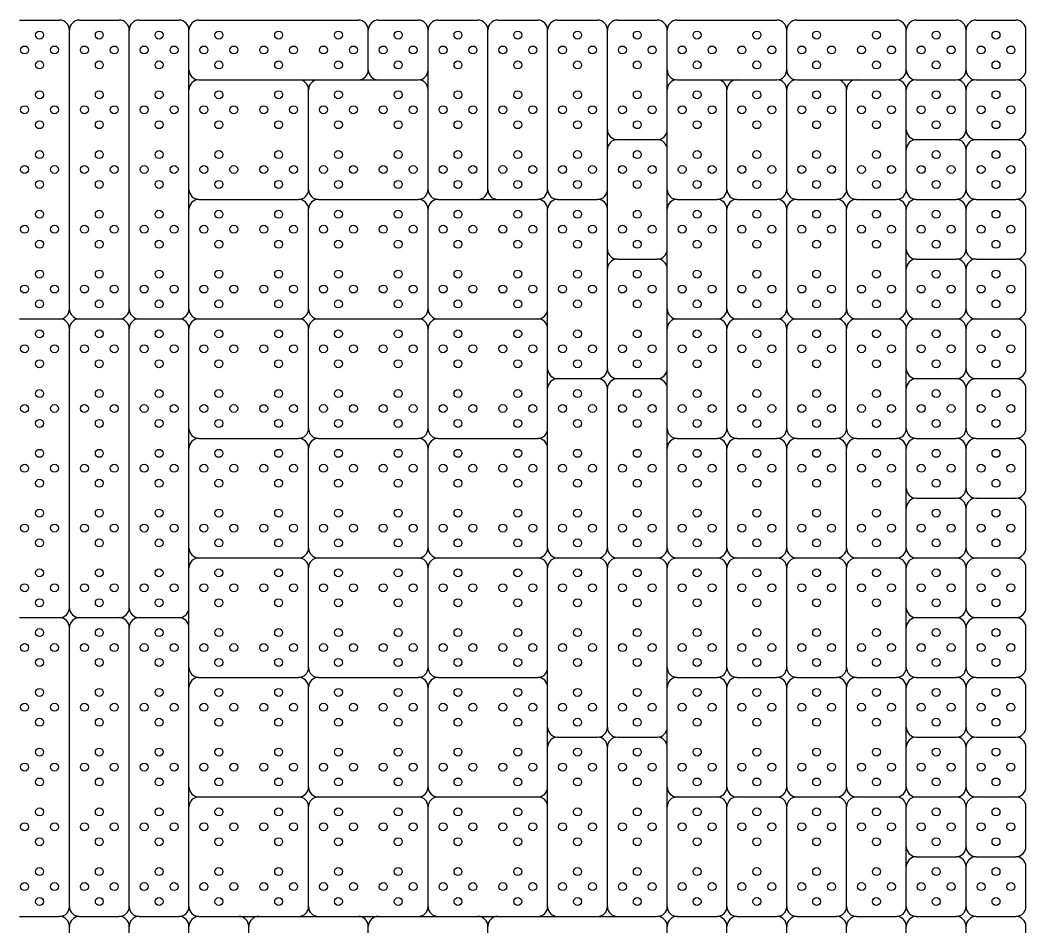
# Model space of a CAD drawing. Header units: millimetres. Extents: x 0 to 12750, y 0 to 750.
# Drawn here: x 12245 to 12750, y 295 to 750 of the extents above; entities that cross this region are included whole.
import ezdxf

# ---------------------------------------------------------------- set-up
doc = ezdxf.new("R2010")
doc.units = ezdxf.units.MM

msp = doc.modelspace()

# ---------------------------------------------------------------- linework, layer by layer
at = {"color": 7}
for p, q in [((12245, 750), (12265, 750)), ((12275, 750), (12295, 750)), ((12305, 750), (12325, 750)), ((12335, 750), (12415, 750)), ((12425, 750), (12445, 750)), ((12455, 750), (12475, 750)), ((12485, 750), (12505, 750)), ((12515, 750), (12535, 750)), ((12545, 750), (12565, 750)), ((12575, 750), (12625, 750)), ((12635, 750), (12685, 750)), ((12695, 750), (12715, 750)), ((12725, 750), (12745, 750)), ((12270, 605), (12270, 745)), ((12300, 605), (12300, 745)), ((12330, 725), (12330, 745)), ((12420, 725), (12420, 745)), ((12450, 725), (12450, 745)), ((12480, 665), (12480, 745)), ((12510, 665), (12510, 745)), ((12540, 695), (12540, 745)), ((12570, 725), (12570, 745)), ((12630, 725), (12630, 745)), ((12690, 725), (12690, 745)), ((12720, 725), (12720, 745)), ((12750, 725), (12750, 745)), ((12330, 715), (12330, 725)), ((12450, 715), (12450, 725)), ((12570, 715), (12570, 725)), ((12335, 720), (12385, 720)), ((12385, 720), (12395, 720)), ((12395, 720), (12415, 720)), ((12415, 720), (12425, 720)), ((12425, 720), (12445, 720)), ((12575, 720), (12595, 720)), ((12595, 720), (12605, 720)), ((12605, 720), (12625, 720)), ((12635, 720), (12655, 720)), ((12655, 720), (12665, 720)), ((12665, 720), (12685, 720)), ((12695, 720), (12715, 720)), ((12725, 720), (12745, 720)), ((12330, 665), (12330, 715)), ((12390, 665), (12390, 715)), ((12450, 665), (12450, 715)), ((12570, 695), (12570, 715)), ((12600, 665), (12600, 715)), ((12630, 665), (12630, 715)), ((12660, 665), (12660, 715)), ((12690, 695), (12690, 715)), ((12720, 695), (12720, 715)), ((12750, 695), (12750, 715)), ((12540, 685), (12540, 695)), ((12570, 685), (12570, 695)), ((12690, 685), (12690, 695)), ((12545, 690), (12565, 690)), ((12695, 690), (12715, 690)), ((12725, 690), (12745, 690)), ((12540, 665), (12540, 685)), ((12570, 665), (12570, 685)), ((12690, 665), (12690, 685)), ((12720, 665), (12720, 685)), ((12750, 665), (12750, 685)), ((12330, 655), (12330, 665)), ((12540, 655), (12540, 665)), ((12570, 655), (12570, 665)), ((12335, 660), (12385, 660)), ((12395, 660), (12445, 660)), ((12455, 660), (12475, 660)), ((12475, 660), (12485, 660)), ((12485, 660), (12505, 660)), ((12515, 660), (12535, 660)), ((12575, 660), (12595, 660)), ((12605, 660), (12625, 660)), ((12635, 660), (12655, 660)), ((12665, 660), (12685, 660)), ((12695, 660), (12715, 660)), ((12725, 660), (12745, 660)), ((12330, 605), (12330, 655)), ((12390, 605), (12390, 655)), ((12450, 605), (12450, 655)), ((12510, 605), (12510, 655)), ((12540, 635), (12540, 655)), ((12570, 635), (12570, 655)), ((12600, 605), (12600, 655)), ((12630, 605), (12630, 655)), ((12660, 605), (12660, 655)), ((12690, 635), (12690, 655)), ((12720, 635), (12720, 655)), ((12750, 635), (12750, 655)), ((12540, 625), (12540, 635)), ((12570, 625), (12570, 635)), ((12690, 625), (12690, 635)), ((12545, 630), (12565, 630)), ((12695, 630), (12715, 630)), ((12725, 630), (12745, 630)), ((12540, 575), (12540, 625)), ((12570, 605), (12570, 625)), ((12690, 605), (12690, 625)), ((12720, 605), (12720, 625)), ((12750, 605), (12750, 625)), ((12510, 595), (12510, 605)), ((12570, 595), (12570, 605)), ((12245, 600), (12265, 600)), ((12275, 600), (12295, 600)), ((12305, 600), (12325, 600)), ((12335, 600), (12385, 600)), ((12395, 600), (12445, 600)), ((12455, 600), (12505, 600)), ((12575, 600), (12595, 600)), ((12605, 600), (12625, 600)), ((12635, 600), (12655, 600)), ((12665, 600), (12685, 600)), ((12695, 600), (12715, 600)), ((12725, 600), (12745, 600)), ((12270, 455), (12270, 595)), ((12300, 455), (12300, 595)), ((12330, 545), (12330, 595)), ((12390, 545), (12390, 595)), ((12450, 545), (12450, 595)), ((12510, 575), (12510, 595)), ((12570, 575), (12570, 595)), ((12600, 545), (12600, 595)), ((12630, 545), (12630, 595)), ((12660, 545), (12660, 595)), ((12690, 575), (12690, 595)), ((12720, 575), (12720, 595)), ((12750, 575), (12750, 595)), ((12510, 565), (12510, 575)), ((12570, 565), (12570, 575)), ((12690, 565), (12690, 575)), ((12515, 570), (12535, 570)), ((12545, 570), (12565, 570)), ((12695, 570), (12715, 570)), ((12725, 570), (12745, 570)), ((12510, 545), (12510, 565)), ((12540, 485), (12540, 565)), ((12570, 545), (12570, 565)), ((12690, 545), (12690, 565)), ((12720, 545), (12720, 565)), ((12750, 545), (12750, 565)), ((12330, 535), (12330, 545)), ((12510, 535), (12510, 545)), ((12570, 535), (12570, 545)), ((12335, 540), (12385, 540)), ((12395, 540), (12445, 540)), ((12455, 540), (12505, 540)), ((12575, 540), (12595, 540)), ((12605, 540), (12625, 540)), ((12635, 540), (12655, 540)), ((12665, 540), (12685, 540)), ((12695, 540), (12715, 540)), ((12725, 540), (12745, 540)), ((12330, 485), (12330, 535)), ((12390, 485), (12390, 535)), ((12450, 485), (12450, 535)), ((12510, 485), (12510, 535)), ((12570, 485), (12570, 535)), ((12600, 485), (12600, 535)), ((12630, 485), (12630, 535)), ((12660, 485), (12660, 535)), ((12690, 515), (12690, 535)), ((12720, 515), (12720, 535)), ((12750, 515), (12750, 535)), ((12690, 505), (12690, 515)), ((12695, 510), (12715, 510)), ((12725, 510), (12745, 510)), ((12690, 485), (12690, 505)), ((12720, 485), (12720, 505)), ((12750, 485), (12750, 505)), ((12330, 475), (12330, 485)), ((12335, 480), (12385, 480)), ((12395, 480), (12445, 480)), ((12455, 480), (12505, 480)), ((12515, 480), (12535, 480)), ((12545, 480), (12565, 480)), ((12575, 480), (12595, 480)), ((12605, 480), (12625, 480)), ((12635, 480), (12655, 480)), ((12665, 480), (12685, 480)), ((12695, 480), (12715, 480)), ((12725, 480), (12745, 480)), ((12330, 455), (12330, 475)), ((12390, 425), (12390, 475)), ((12450, 425), (12450, 475)), ((12510, 425), (12510, 475)), ((12540, 395), (12540, 475)), ((12570, 425), (12570, 475)), ((12600, 425), (12600, 475)), ((12630, 425), (12630, 475)), ((12660, 425), (12660, 475)), ((12690, 455), (12690, 475)), ((12720, 455), (12720, 475)), ((12750, 455), (12750, 475)), ((12330, 445), (12330, 455)), ((12690, 445), (12690, 455)), ((12245, 450), (12265, 450)), ((12275, 450), (12295, 450)), ((12305, 450), (12325, 450)), ((12695, 450), (12715, 450)), ((12725, 450), (12745, 450)), ((12270, 305), (12270, 445)), ((12300, 305), (12300, 445)), ((12330, 425), (12330, 445)), ((12690, 425), (12690, 445)), ((12720, 425), (12720, 445)), ((12750, 425), (12750, 445)), ((12330, 415), (12330, 425)), ((12510, 415), (12510, 425)), ((12570, 415), (12570, 425)), ((12335, 420), (12385, 420)), ((12395, 420), (12445, 420)), ((12455, 420), (12505, 420)), ((12575, 420), (12595, 420)), ((12605, 420), (12625, 420)), ((12635, 420), (12655, 420)), ((12665, 420), (12685, 420)), ((12695, 420), (12715, 420)), ((12725, 420), (12745, 420)), ((12330, 365), (12330, 415)), ((12390, 365), (12390, 415)), ((12450, 365), (12450, 415)), ((12510, 395), (12510, 415)), ((12570, 395), (12570, 415)), ((12600, 365), (12600, 415)), ((12630, 365), (12630, 415)), ((12660, 365), (12660, 415)), ((12690, 395), (12690, 415)), ((12720, 395), (12720, 415)), ((12750, 395), (12750, 415)), ((12510, 385), (12510, 395)), ((12570, 385), (12570, 395)), ((12690, 385), (12690, 395)), ((12515, 390), (12535, 390)), ((12545, 390), (12565, 390)), ((12695, 390), (12715, 390)), ((12725, 390), (12745, 390)), ((12510, 365), (12510, 385)), ((12540, 305), (12540, 385)), ((12570, 365), (12570, 385)), ((12690, 365), (12690, 385)), ((12720, 365), (12720, 385)), ((12750, 365), (12750, 385)), ((12330, 355), (12330, 365)), ((12510, 355), (12510, 365)), ((12570, 355), (12570, 365)), ((12335, 360), (12385, 360)), ((12395, 360), (12445, 360)), ((12455, 360), (12505, 360)), ((12575, 360), (12595, 360)), ((12605, 360), (12625, 360)), ((12635, 360), (12655, 360)), ((12665, 360), (12685, 360)), ((12695, 360), (12715, 360)), ((12725, 360), (12745, 360)), ((12330, 305), (12330, 355)), ((12390, 305), (12390, 355)), ((12450, 305), (12450, 355)), ((12510, 305), (12510, 355)), ((12570, 305), (12570, 355)), ((12600, 305), (12600, 355)), ((12630, 305), (12630, 355)), ((12660, 305), (12660, 355)), ((12690, 335), (12690, 355)), ((12720, 335), (12720, 355)), ((12750, 335), (12750, 355)), ((12690, 325), (12690, 335)), ((12695, 330), (12715, 330)), ((12725, 330), (12745, 330)), ((12690, 305), (12690, 325)), ((12720, 305), (12720, 325)), ((12750, 305), (12750, 325)), ((12245, 300), (12265, 300)), ((12275, 300), (12295, 300)), ((12305, 300), (12325, 300)), ((12335, 300), (12355, 300)), ((12355, 300), (12365, 300)), ((12365, 300), (12385, 300)), ((12385, 300), (12395, 300)), ((12395, 300), (12415, 300)), ((12415, 300), (12425, 300)), ((12425, 300), (12445, 300)), ((12445, 300), (12455, 300)), ((12455, 300), (12475, 300)), ((12475, 300), (12485, 300)), ((12485, 300), (12505, 300)), ((12505, 300), (12515, 300)), ((12515, 300), (12535, 300)), ((12535, 300), (12545, 300)), ((12545, 300), (12565, 300)), ((12575, 300), (12595, 300)), ((12605, 300), (12625, 300)), ((12635, 300), (12655, 300)), ((12665, 300), (12685, 300)), ((12695, 300), (12715, 300)), ((12725, 300), (12745, 300)), ((12270, 155), (12270, 295)), ((12300, 155), (12300, 295)), ((12330, 155), (12330, 295)), ((12360, 245), (12360, 295)), ((12420, 245), (12420, 295)), ((12480, 275), (12480, 295)), ((12570, 275), (12570, 295)), ((12600, 245), (12600, 295)), ((12630, 245), (12630, 295)), ((12660, 245), (12660, 295)), ((12690, 275), (12690, 295)), ((12720, 275), (12720, 295)), ((12750, 275), (12750, 295))]:
    msp.add_line(p, q, dxfattribs=at)
at = {"color": 1}
for centre in [(12255, 742.5), (12285, 742.5), (12315, 742.5), (12345, 742.5), (12375, 742.5), (12405, 742.5), (12435, 742.5), (12465, 742.5), (12495, 742.5), (12525, 742.5), (12555, 742.5), (12585, 742.5), (12615, 742.5), (12645, 742.5), (12675, 742.5), (12705, 742.5), (12735, 742.5), (12247.5, 735), (12262.5, 735), (12277.5, 735), (12292.5, 735), (12307.5, 735), (12322.5, 735), (12337.5, 735), (12352.5, 735), (12367.5, 735), (12382.5, 735), (12397.5, 735), (12412.5, 735), (12427.5, 735), (12442.5, 735), (12457.5, 735), (12472.5, 735), (12487.5, 735), (12502.5, 735), (12517.5, 735), (12532.5, 735), (12547.5, 735), (12562.5, 735), (12577.5, 735), (12592.5, 735), (12607.5, 735), (12622.5, 735), (12637.5, 735), (12652.5, 735), (12667.5, 735), (12682.5, 735), (12697.5, 735), (12712.5, 735), (12727.5, 735), (12742.5, 735), (12255, 727.5), (12285, 727.5), (12315, 727.5), (12345, 727.5), (12375, 727.5), (12405, 727.5), (12435, 727.5), (12465, 727.5), (12495, 727.5), (12525, 727.5), (12555, 727.5), (12585, 727.5), (12615, 727.5), (12645, 727.5), (12675, 727.5), (12705, 727.5), (12735, 727.5), (12255, 712.5), (12285, 712.5), (12315, 712.5), (12345, 712.5), (12375, 712.5), (12405, 712.5), (12435, 712.5), (12465, 712.5), (12495, 712.5), (12525, 712.5), (12555, 712.5), (12585, 712.5), (12615, 712.5), (12645, 712.5), (12675, 712.5), (12705, 712.5), (12735, 712.5), (12247.5, 705), (12262.5, 705), (12277.5, 705), (12292.5, 705), (12307.5, 705), (12322.5, 705), (12337.5, 705), (12352.5, 705), (12367.5, 705), (12382.5, 705), (12397.5, 705), (12412.5, 705), (12427.5, 705), (12442.5, 705), (12457.5, 705), (12472.5, 705), (12487.5, 705), (12502.5, 705), (12517.5, 705), (12532.5, 705), (12547.5, 705), (12562.5, 705), (12577.5, 705), (12592.5, 705), (12607.5, 705), (12622.5, 705), (12637.5, 705), (12652.5, 705), (12667.5, 705), (12682.5, 705), (12697.5, 705), (12712.5, 705), (12727.5, 705), (12742.5, 705), (12255, 697.5), (12285, 697.5), (12315, 697.5), (12345, 697.5), (12375, 697.5), (12405, 697.5), (12435, 697.5), (12465, 697.5), (12495, 697.5), (12525, 697.5), (12555, 697.5), (12585, 697.5), (12615, 697.5), (12645, 697.5), (12675, 697.5), (12705, 697.5), (12735, 697.5), (12255, 682.5), (12285, 682.5), (12315, 682.5), (12345, 682.5), (12375, 682.5), (12405, 682.5), (12435, 682.5), (12465, 682.5), (12495, 682.5), (12525, 682.5), (12555, 682.5), (12585, 682.5), (12615, 682.5), (12645, 682.5), (12675, 682.5), (12705, 682.5), (12735, 682.5), (12247.5, 675), (12262.5, 675), (12277.5, 675), (12292.5, 675), (12307.5, 675), (12322.5, 675), (12337.5, 675), (12352.5, 675), (12367.5, 675), (12382.5, 675), (12397.5, 675), (12412.5, 675), (12427.5, 675), (12442.5, 675), (12457.5, 675), (12472.5, 675), (12487.5, 675), (12502.5, 675), (12517.5, 675), (12532.5, 675), (12547.5, 675), (12562.5, 675), (12577.5, 675), (12592.5, 675), (12607.5, 675), (12622.5, 675), (12637.5, 675), (12652.5, 675), (12667.5, 675), (12682.5, 675), (12697.5, 675), (12712.5, 675), (12727.5, 675), (12742.5, 675), (12255, 667.5), (12285, 667.5), (12315, 667.5), (12345, 667.5), (12375, 667.5), (12405, 667.5), (12435, 667.5), (12465, 667.5), (12495, 667.5), (12525, 667.5), (12555, 667.5), (12585, 667.5), (12615, 667.5), (12645, 667.5), (12675, 667.5), (12705, 667.5), (12735, 667.5), (12255, 652.5), (12285, 652.5), (12315, 652.5), (12345, 652.5), (12375, 652.5), (12405, 652.5), (12435, 652.5), (12465, 652.5), (12495, 652.5), (12525, 652.5), (12555, 652.5), (12585, 652.5), (12615, 652.5), (12645, 652.5), (12675, 652.5), (12705, 652.5), (12735, 652.5), (12247.5, 645), (12262.5, 645), (12277.5, 645), (12292.5, 645), (12307.5, 645), (12322.5, 645), (12337.5, 645), (12352.5, 645), (12367.5, 645), (12382.5, 645), (12397.5, 645), (12412.5, 645), (12427.5, 645), (12442.5, 645), (12457.5, 645), (12472.5, 645), (12487.5, 645), (12502.5, 645), (12517.5, 645), (12532.5, 645), (12547.5, 645), (12562.5, 645), (12577.5, 645), (12592.5, 645), (12607.5, 645), (12622.5, 645), (12637.5, 645), (12652.5, 645), (12667.5, 645), (12682.5, 645), (12697.5, 645), (12712.5, 645), (12727.5, 645), (12742.5, 645), (12255, 637.5), (12285, 637.5), (12315, 637.5), (12345, 637.5), (12375, 637.5), (12405, 637.5), (12435, 637.5), (12465, 637.5), (12495, 637.5), (12525, 637.5), (12555, 637.5), (12585, 637.5), (12615, 637.5), (12645, 637.5), (12675, 637.5), (12705, 637.5), (12735, 637.5), (12255, 622.5), (12285, 622.5), (12315, 622.5), (12345, 622.5), (12375, 622.5), (12405, 622.5), (12435, 622.5), (12465, 622.5), (12495, 622.5), (12525, 622.5), (12555, 622.5), (12585, 622.5), (12615, 622.5), (12645, 622.5), (12675, 622.5), (12705, 622.5), (12735, 622.5), (12247.5, 615), (12262.5, 615), (12277.5, 615), (12292.5, 615), (12307.5, 615), (12322.5, 615), (12337.5, 615), (12352.5, 615), (12367.5, 615), (12382.5, 615), (12397.5, 615), (12412.5, 615), (12427.5, 615), (12442.5, 615), (12457.5, 615), (12472.5, 615), (12487.5, 615), (12502.5, 615), (12517.5, 615), (12532.5, 615), (12547.5, 615), (12562.5, 615), (12577.5, 615), (12592.5, 615), (12607.5, 615), (12622.5, 615), (12637.5, 615), (12652.5, 615), (12667.5, 615), (12682.5, 615), (12697.5, 615), (12712.5, 615), (12727.5, 615), (12742.5, 615), (12255, 607.5), (12285, 607.5), (12315, 607.5), (12345, 607.5), (12375, 607.5), (12405, 607.5), (12435, 607.5), (12465, 607.5), (12495, 607.5), (12525, 607.5), (12555, 607.5), (12585, 607.5), (12615, 607.5), (12645, 607.5), (12675, 607.5), (12705, 607.5), (12735, 607.5), (12255, 592.5), (12285, 592.5), (12315, 592.5), (12345, 592.5), (12375, 592.5), (12405, 592.5), (12435, 592.5), (12465, 592.5), (12495, 592.5), (12525, 592.5), (12555, 592.5), (12585, 592.5), (12615, 592.5), (12645, 592.5), (12675, 592.5), (12705, 592.5), (12735, 592.5), (12247.5, 585), (12262.5, 585), (12277.5, 585), (12292.5, 585), (12307.5, 585), (12322.5, 585), (12337.5, 585), (12352.5, 585), (12367.5, 585), (12382.5, 585), (12397.5, 585), (12412.5, 585), (12427.5, 585), (12442.5, 585), (12457.5, 585), (12472.5, 585), (12487.5, 585), (12502.5, 585), (12517.5, 585), (12532.5, 585), (12547.5, 585), (12562.5, 585), (12577.5, 585), (12592.5, 585), (12607.5, 585), (12622.5, 585), (12637.5, 585), (12652.5, 585), (12667.5, 585), (12682.5, 585), (12697.5, 585), (12712.5, 585), (12727.5, 585), (12742.5, 585), (12255, 577.5), (12285, 577.5), (12315, 577.5), (12345, 577.5), (12375, 577.5), (12405, 577.5), (12435, 577.5), (12465, 577.5), (12495, 577.5), (12525, 577.5), (12555, 577.5), (12585, 577.5), (12615, 577.5), (12645, 577.5), (12675, 577.5), (12705, 577.5), (12735, 577.5), (12255, 562.5), (12285, 562.5), (12315, 562.5), (12345, 562.5), (12375, 562.5), (12405, 562.5), (12435, 562.5), (12465, 562.5), (12495, 562.5), (12525, 562.5), (12555, 562.5), (12585, 562.5), (12615, 562.5), (12645, 562.5), (12675, 562.5), (12705, 562.5), (12735, 562.5), (12247.5, 555), (12262.5, 555), (12277.5, 555), (12292.5, 555), (12307.5, 555), (12322.5, 555), (12337.5, 555), (12352.5, 555), (12367.5, 555), (12382.5, 555), (12397.5, 555), (12412.5, 555), (12427.5, 555), (12442.5, 555), (12457.5, 555), (12472.5, 555), (12487.5, 555), (12502.5, 555), (12517.5, 555), (12532.5, 555), (12547.5, 555), (12562.5, 555), (12577.5, 555), (12592.5, 555), (12607.5, 555), (12622.5, 555), (12637.5, 555), (12652.5, 555), (12667.5, 555), (12682.5, 555), (12697.5, 555), (12712.5, 555), (12727.5, 555), (12742.5, 555), (12255, 547.5), (12285, 547.5), (12315, 547.5), (12345, 547.5), (12375, 547.5), (12405, 547.5), (12435, 547.5), (12465, 547.5), (12495, 547.5), (12525, 547.5), (12555, 547.5), (12585, 547.5), (12615, 547.5), (12645, 547.5), (12675, 547.5), (12705, 547.5), (12735, 547.5), (12255, 532.5), (12285, 532.5), (12315, 532.5), (12345, 532.5), (12375, 532.5), (12405, 532.5), (12435, 532.5), (12465, 532.5), (12495, 532.5), (12525, 532.5), (12555, 532.5), (12585, 532.5), (12615, 532.5), (12645, 532.5), (12675, 532.5), (12705, 532.5), (12735, 532.5), (12247.5, 525), (12262.5, 525), (12277.5, 525), (12292.5, 525), (12307.5, 525), (12322.5, 525), (12337.5, 525), (12352.5, 525), (12367.5, 525), (12382.5, 525), (12397.5, 525), (12412.5, 525), (12427.5, 525), (12442.5, 525), (12457.5, 525), (12472.5, 525), (12487.5, 525), (12502.5, 525), (12517.5, 525), (12532.5, 525), (12547.5, 525), (12562.5, 525), (12577.5, 525), (12592.5, 525), (12607.5, 525), (12622.5, 525), (12637.5, 525), (12652.5, 525), (12667.5, 525), (12682.5, 525), (12697.5, 525), (12712.5, 525), (12727.5, 525), (12742.5, 525), (12255, 517.5), (12285, 517.5), (12315, 517.5), (12345, 517.5), (12375, 517.5), (12405, 517.5), (12435, 517.5), (12465, 517.5), (12495, 517.5), (12525, 517.5), (12555, 517.5), (12585, 517.5), (12615, 517.5), (12645, 517.5), (12675, 517.5), (12705, 517.5), (12735, 517.5), (12255, 502.5), (12285, 502.5), (12315, 502.5), (12345, 502.5), (12375, 502.5), (12405, 502.5), (12435, 502.5), (12465, 502.5), (12495, 502.5), (12525, 502.5), (12555, 502.5), (12585, 502.5), (12615, 502.5), (12645, 502.5), (12675, 502.5), (12705, 502.5), (12735, 502.5), (12247.5, 495), (12262.5, 495), (12277.5, 495), (12292.5, 495), (12307.5, 495), (12322.5, 495), (12337.5, 495), (12352.5, 495), (12367.5, 495), (12382.5, 495), (12397.5, 495), (12412.5, 495), (12427.5, 495), (12442.5, 495), (12457.5, 495), (12472.5, 495), (12487.5, 495), (12502.5, 495), (12517.5, 495), (12532.5, 495), (12547.5, 495), (12562.5, 495), (12577.5, 495), (12592.5, 495), (12607.5, 495), (12622.5, 495), (12637.5, 495), (12652.5, 495), (12667.5, 495), (12682.5, 495), (12697.5, 495), (12712.5, 495), (12727.5, 495), (12742.5, 495), (12255, 487.5), (12285, 487.5), (12315, 487.5), (12345, 487.5), (12375, 487.5), (12405, 487.5), (12435, 487.5), (12465, 487.5), (12495, 487.5), (12525, 487.5), (12555, 487.5), (12585, 487.5), (12615, 487.5), (12645, 487.5), (12675, 487.5), (12705, 487.5), (12735, 487.5), (12255, 472.5), (12285, 472.5), (12315, 472.5), (12345, 472.5), (12375, 472.5), (12405, 472.5), (12435, 472.5), (12465, 472.5), (12495, 472.5), (12525, 472.5), (12555, 472.5), (12585, 472.5), (12615, 472.5), (12645, 472.5), (12675, 472.5), (12705, 472.5), (12735, 472.5), (12247.5, 465), (12262.5, 465), (12277.5, 465), (12292.5, 465), (12307.5, 465), (12322.5, 465), (12337.5, 465), (12352.5, 465), (12367.5, 465), (12382.5, 465), (12397.5, 465), (12412.5, 465), (12427.5, 465), (12442.5, 465), (12457.5, 465), (12472.5, 465), (12487.5, 465), (12502.5, 465), (12517.5, 465), (12532.5, 465), (12547.5, 465), (12562.5, 465), (12577.5, 465), (12592.5, 465), (12607.5, 465), (12622.5, 465), (12637.5, 465), (12652.5, 465), (12667.5, 465), (12682.5, 465), (12697.5, 465), (12712.5, 465), (12727.5, 465), (12742.5, 465), (12255, 457.5), (12285, 457.5), (12315, 457.5), (12345, 457.5), (12375, 457.5), (12405, 457.5), (12435, 457.5), (12465, 457.5), (12495, 457.5), (12525, 457.5), (12555, 457.5), (12585, 457.5), (12615, 457.5), (12645, 457.5), (12675, 457.5), (12705, 457.5), (12735, 457.5), (12255, 442.5), (12285, 442.5), (12315, 442.5), (12345, 442.5), (12375, 442.5), (12405, 442.5), (12435, 442.5), (12465, 442.5), (12495, 442.5), (12525, 442.5), (12555, 442.5), (12585, 442.5), (12615, 442.5), (12645, 442.5), (12675, 442.5), (12705, 442.5), (12735, 442.5), (12247.5, 435), (12262.5, 435), (12277.5, 435), (12292.5, 435), (12307.5, 435), (12322.5, 435), (12337.5, 435), (12352.5, 435), (12367.5, 435), (12382.5, 435), (12397.5, 435), (12412.5, 435), (12427.5, 435), (12442.5, 435), (12457.5, 435), (12472.5, 435), (12487.5, 435), (12502.5, 435), (12517.5, 435), (12532.5, 435), (12547.5, 435), (12562.5, 435), (12577.5, 435), (12592.5, 435), (12607.5, 435), (12622.5, 435), (12637.5, 435), (12652.5, 435), (12667.5, 435), (12682.5, 435), (12697.5, 435), (12712.5, 435), (12727.5, 435), (12742.5, 435), (12255, 427.5), (12285, 427.5), (12315, 427.5), (12345, 427.5), (12375, 427.5), (12405, 427.5), (12435, 427.5), (12465, 427.5), (12495, 427.5), (12525, 427.5), (12555, 427.5), (12585, 427.5), (12615, 427.5), (12645, 427.5), (12675, 427.5), (12705, 427.5), (12735, 427.5), (12255, 412.5), (12285, 412.5), (12315, 412.5), (12345, 412.5), (12375, 412.5), (12405, 412.5), (12435, 412.5), (12465, 412.5), (12495, 412.5), (12525, 412.5), (12555, 412.5), (12585, 412.5), (12615, 412.5), (12645, 412.5), (12675, 412.5), (12705, 412.5), (12735, 412.5), (12247.5, 405), (12262.5, 405), (12277.5, 405), (12292.5, 405), (12307.5, 405), (12322.5, 405), (12337.5, 405), (12352.5, 405), (12367.5, 405), (12382.5, 405), (12397.5, 405), (12412.5, 405), (12427.5, 405), (12442.5, 405), (12457.5, 405), (12472.5, 405), (12487.5, 405), (12502.5, 405), (12517.5, 405), (12532.5, 405), (12547.5, 405), (12562.5, 405), (12577.5, 405), (12592.5, 405), (12607.5, 405), (12622.5, 405), (12637.5, 405), (12652.5, 405), (12667.5, 405), (12682.5, 405), (12697.5, 405), (12712.5, 405), (12727.5, 405), (12742.5, 405), (12255, 397.5), (12285, 397.5), (12315, 397.5), (12345, 397.5), (12375, 397.5), (12405, 397.5), (12435, 397.5), (12465, 397.5), (12495, 397.5), (12525, 397.5), (12555, 397.5), (12585, 397.5), (12615, 397.5), (12645, 397.5), (12675, 397.5), (12705, 397.5), (12735, 397.5), (12255, 382.5), (12285, 382.5), (12315, 382.5), (12345, 382.5), (12375, 382.5), (12405, 382.5), (12435, 382.5), (12465, 382.5), (12495, 382.5), (12525, 382.5), (12555, 382.5), (12585, 382.5), (12615, 382.5), (12645, 382.5), (12675, 382.5), (12705, 382.5), (12735, 382.5), (12247.5, 375), (12262.5, 375), (12277.5, 375), (12292.5, 375), (12307.5, 375), (12322.5, 375), (12337.5, 375), (12352.5, 375), (12367.5, 375), (12382.5, 375), (12397.5, 375), (12412.5, 375), (12427.5, 375), (12442.5, 375), (12457.5, 375), (12472.5, 375), (12487.5, 375), (12502.5, 375), (12517.5, 375), (12532.5, 375), (12547.5, 375), (12562.5, 375), (12577.5, 375), (12592.5, 375), (12607.5, 375), (12622.5, 375), (12637.5, 375), (12652.5, 375), (12667.5, 375), (12682.5, 375), (12697.5, 375), (12712.5, 375), (12727.5, 375), (12742.5, 375), (12255, 367.5), (12285, 367.5), (12315, 367.5), (12345, 367.5), (12375, 367.5), (12405, 367.5), (12435, 367.5), (12465, 367.5), (12495, 367.5), (12525, 367.5), (12555, 367.5), (12585, 367.5), (12615, 367.5), (12645, 367.5), (12675, 367.5), (12705, 367.5), (12735, 367.5), (12255, 352.5), (12285, 352.5), (12315, 352.5), (12345, 352.5), (12375, 352.5), (12405, 352.5), (12435, 352.5), (12465, 352.5), (12495, 352.5), (12525, 352.5), (12555, 352.5), (12585, 352.5), (12615, 352.5), (12645, 352.5), (12675, 352.5), (12705, 352.5), (12735, 352.5), (12247.5, 345), (12262.5, 345), (12277.5, 345), (12292.5, 345), (12307.5, 345), (12322.5, 345), (12337.5, 345), (12352.5, 345), (12367.5, 345), (12382.5, 345), (12397.5, 345), (12412.5, 345), (12427.5, 345), (12442.5, 345), (12457.5, 345), (12472.5, 345), (12487.5, 345), (12502.5, 345), (12517.5, 345), (12532.5, 345), (12547.5, 345), (12562.5, 345), (12577.5, 345), (12592.5, 345), (12607.5, 345), (12622.5, 345), (12637.5, 345), (12652.5, 345), (12667.5, 345), (12682.5, 345), (12697.5, 345), (12712.5, 345), (12727.5, 345), (12742.5, 345), (12255, 337.5), (12285, 337.5), (12315, 337.5), (12345, 337.5), (12375, 337.5), (12405, 337.5), (12435, 337.5), (12465, 337.5), (12495, 337.5), (12525, 337.5), (12555, 337.5), (12585, 337.5), (12615, 337.5), (12645, 337.5), (12675, 337.5), (12705, 337.5), (12735, 337.5), (12255, 322.5), (12285, 322.5), (12315, 322.5), (12345, 322.5), (12375, 322.5), (12405, 322.5), (12435, 322.5), (12465, 322.5), (12495, 322.5), (12525, 322.5), (12555, 322.5), (12585, 322.5), (12615, 322.5), (12645, 322.5), (12675, 322.5), (12705, 322.5), (12735, 322.5), (12247.5, 315), (12262.5, 315), (12277.5, 315), (12292.5, 315), (12307.5, 315), (12322.5, 315), (12337.5, 315), (12352.5, 315), (12367.5, 315), (12382.5, 315), (12397.5, 315), (12412.5, 315), (12427.5, 315), (12442.5, 315), (12457.5, 315), (12472.5, 315), (12487.5, 315), (12502.5, 315), (12517.5, 315), (12532.5, 315), (12547.5, 315), (12562.5, 315), (12577.5, 315), (12592.5, 315), (12607.5, 315), (12622.5, 315), (12637.5, 315), (12652.5, 315), (12667.5, 315), (12682.5, 315), (12697.5, 315), (12712.5, 315), (12727.5, 315), (12742.5, 315), (12255, 307.5), (12285, 307.5), (12315, 307.5), (12345, 307.5), (12375, 307.5), (12405, 307.5), (12435, 307.5), (12465, 307.5), (12495, 307.5), (12525, 307.5), (12555, 307.5), (12585, 307.5), (12615, 307.5), (12645, 307.5), (12675, 307.5), (12705, 307.5), (12735, 307.5)]:
    msp.add_circle(centre, 2, dxfattribs=at)
at = {"color": 7}
for centre, start, end in [((12265, 745), 0, 90), ((12275, 745), 90, 180), ((12295, 745), 0, 90), ((12305, 745), 90, 180), ((12325, 745), 0, 90), ((12335, 745), 90, 180), ((12415, 745), 0, 90), ((12425, 745), 90, 180), ((12445, 745), 0, 90), ((12455, 745), 90, 180), ((12475, 745), 0, 90), ((12485, 745), 90, 180), ((12505, 745), 0, 90), ((12515, 745), 90, 180), ((12535, 745), 0, 90), ((12545, 745), 90, 180), ((12565, 745), 0, 90), ((12575, 745), 90, 180), ((12625, 745), 0, 90), ((12635, 745), 90, 180), ((12685, 745), 0, 90), ((12695, 745), 90, 180), ((12715, 745), 0, 90), ((12725, 745), 90, 180), ((12745, 745), 0, 90), ((12335, 725), -180, -90), ((12415, 725), -90, 0), ((12425, 725), 180, 270), ((12445, 725), -90, 0), ((12575, 725), -180, -90), ((12625, 725), -90, 0), ((12635, 725), -180, -90), ((12685, 725), -90, 0), ((12695, 725), 180, 270), ((12715, 725), -90, 0), ((12725, 725), 180, 270), ((12745, 725), -90, 0), ((12335, 715), 90, 180), ((12385, 715), 0, 90), ((12395, 715), 90, 180), ((12445, 715), 0, 90), ((12575, 715), 90, 180), ((12595, 715), 0, 90), ((12605, 715), 90, 180), ((12625, 715), 0, 90), ((12635, 715), 90, 180), ((12655, 715), 0, 90), ((12665, 715), 90, 180), ((12685, 715), 0, 90), ((12695, 715), 90, 180), ((12715, 715), 0, 90), ((12725, 715), 90, 180), ((12745, 715), 0, 90), ((12545, 695), 180, 270), ((12565, 695), -90, 0), ((12695, 695), 180, 270), ((12715, 695), -90, 0), ((12725, 695), 180, 270), ((12745, 695), -90, 0), ((12545, 685), 90, 180), ((12565, 685), 0, 90), ((12695, 685), 90, 180), ((12715, 685), 0, 90), ((12725, 685), 90, 180), ((12745, 685), 0, 90), ((12335, 665), 180, 270), ((12385, 665), -90, 0), ((12395, 665), 180, 270), ((12445, 665), -90, 0), ((12455, 665), 180, 270), ((12475, 665), -90, 0), ((12485, 665), 180, 270), ((12505, 665), -90, 0), ((12515, 665), 180, 270), ((12535, 665), -90, 0), ((12575, 665), 180, 270), ((12595, 665), -90, 0), ((12605, 665), 180, 270), ((12625, 665), -90, 0), ((12635, 665), 180, 270), ((12655, 665), -90, 0), ((12665, 665), 180, 270), ((12685, 665), -90, 0), ((12695, 665), 180, 270), ((12715, 665), -90, 0), ((12725, 665), 180, 270), ((12745, 665), -90, 0), ((12335, 655), 90, 180), ((12385, 655), 0, 90), ((12395, 655), 90, 180), ((12445, 655), 0, 90), ((12455, 655), 90, 180), ((12505, 655), 0, 90), ((12515, 655), 90, 180), ((12535, 655), 0, 90), ((12575, 655), 90, 180), ((12595, 655), 0, 90), ((12605, 655), 90, 180), ((12625, 655), 0, 90), ((12635, 655), 90, 180), ((12655, 655), 0, 90), ((12665, 655), 90, 180), ((12685, 655), 0, 90), ((12695, 655), 90, 180), ((12715, 655), 0, 90), ((12725, 655), 90, 180), ((12745, 655), 0, 90), ((12545, 635), 180, 270), ((12565, 635), -90, 0), ((12695, 635), 180, 270), ((12715, 635), -90, 0), ((12725, 635), 180, 270), ((12745, 635), -90, 0), ((12545, 625), 90, 180), ((12565, 625), 0, 90), ((12695, 625), 90, 180), ((12715, 625), 0, 90), ((12725, 625), 90, 180), ((12745, 625), 0, 90), ((12265, 605), -90, 0), ((12275, 605), 180, 270), ((12295, 605), -90, 0), ((12305, 605), 180, 270), ((12325, 605), -90, 0), ((12335, 605), 180, 270), ((12385, 605), -90, 0), ((12395, 605), 180, 270), ((12445, 605), -90, 0), ((12455, 605), 180, 270), ((12505, 605), -90, 0), ((12575, 605), 180, 270), ((12595, 605), -90, 0), ((12605, 605), 180, 270), ((12625, 605), -90, 0), ((12635, 605), 180, 270), ((12655, 605), -90, 0), ((12665, 605), 180, 270), ((12685, 605), -90, 0), ((12695, 605), 180, 270), ((12715, 605), -90, 0), ((12725, 605), 180, 270), ((12745, 605), -90, 0), ((12265, 595), 0, 90), ((12275, 595), 90, 180), ((12295, 595), 0, 90), ((12305, 595), 90, 180), ((12325, 595), 0, 90), ((12335, 595), 90, 180), ((12385, 595), 0, 90), ((12395, 595), 90, 180), ((12445, 595), 0, 90), ((12455, 595), 90, 180), ((12505, 595), 0, 90), ((12575, 595), 90, 180), ((12595, 595), 0, 90), ((12605, 595), 90, 180), ((12625, 595), 0, 90), ((12635, 595), 90, 180), ((12655, 595), 0, 90), ((12665, 595), 90, 180), ((12685, 595), 0, 90), ((12695, 595), 90, 180), ((12715, 595), 0, 90), ((12725, 595), 90, 180), ((12745, 595), 0, 90), ((12515, 575), 180, 270), ((12535, 575), -90, 0), ((12545, 575), 180, 270), ((12565, 575), -90, 0), ((12695, 575), 180, 270), ((12715, 575), -90, 0), ((12725, 575), 180, 270), ((12745, 575), -90, 0), ((12515, 565), 90, 180), ((12535, 565), 0, 90), ((12545, 565), 90, 180), ((12565, 565), 0, 90), ((12695, 565), 90, 180), ((12715, 565), 0, 90), ((12725, 565), 90, 180), ((12745, 565), 0, 90), ((12335, 545), 180, 270), ((12385, 545), -90, 0), ((12395, 545), 180, 270), ((12445, 545), -90, 0), ((12455, 545), 180, 270), ((12505, 545), -90, 0), ((12575, 545), 180, 270), ((12595, 545), -90, 0), ((12605, 545), 180, 270), ((12625, 545), -90, 0), ((12635, 545), 180, 270), ((12655, 545), -90, 0), ((12665, 545), 180, 270), ((12685, 545), -90, 0), ((12695, 545), 180, 270), ((12715, 545), -90, 0), ((12725, 545), 180, 270), ((12745, 545), -90, 0), ((12335, 535), 90, 180), ((12385, 535), 0, 90), ((12395, 535), 90, 180), ((12445, 535), 0, 90), ((12455, 535), 90, 180), ((12505, 535), 0, 90), ((12575, 535), 90, 180), ((12595, 535), 0, 90), ((12605, 535), 90, 180), ((12625, 535), 0, 90), ((12635, 535), 90, 180), ((12655, 535), 0, 90), ((12665, 535), 90, 180), ((12685, 535), 0, 90), ((12695, 535), 90, 180), ((12715, 535), 0, 90), ((12725, 535), 90, 180), ((12745, 535), 0, 90), ((12695, 515), 180, 270), ((12715, 515), -90, 0), ((12725, 515), 180, 270), ((12745, 515), -90, 0), ((12695, 505), 90, 180), ((12715, 505), 0, 90), ((12725, 505), 90, 180), ((12745, 505), 0, 90), ((12335, 485), 180, 270), ((12385, 485), -90, 0), ((12395, 485), 180, 270), ((12445, 485), -90, 0), ((12455, 485), 180, 270), ((12505, 485), -90, 0), ((12515, 485), 180, 270), ((12535, 485), -90, 0), ((12545, 485), 180, 270), ((12565, 485), -90, 0), ((12575, 485), 180, 270), ((12595, 485), -90, 0), ((12605, 485), 180, 270), ((12625, 485), -90, 0), ((12635, 485), 180, 270), ((12655, 485), -90, 0), ((12665, 485), 180, 270), ((12685, 485), -90, 0), ((12695, 485), 180, 270), ((12715, 485), -90, 0), ((12725, 485), 180, 270), ((12745, 485), -90, 0), ((12335, 475), 90, 180), ((12385, 475), 0, 90), ((12395, 475), 90, 180), ((12445, 475), 0, 90), ((12455, 475), 90, 180), ((12505, 475), 0, 90), ((12515, 475), 90, 180), ((12535, 475), 0, 90), ((12545, 475), 90, 180), ((12565, 475), 0, 90), ((12575, 475), 90, 180), ((12595, 475), 0, 90), ((12605, 475), 90, 180), ((12625, 475), 0, 90), ((12635, 475), 90, 180), ((12655, 475), 0, 90), ((12665, 475), 90, 180), ((12685, 475), 0, 90), ((12695, 475), 90, 180), ((12715, 475), 0, 90), ((12725, 475), 90, 180), ((12745, 475), 0, 90), ((12265, 455), -90, 0), ((12275, 455), 180, 270), ((12295, 455), -90, 0), ((12305, 455), 180, 270), ((12325, 455), -90, 0), ((12695, 455), 180, 270), ((12715, 455), -90, 0), ((12725, 455), 180, 270), ((12745, 455), -90, 0), ((12265, 445), 0, 90), ((12275, 445), 90, 180), ((12295, 445), 0, 90), ((12305, 445), 90, 180), ((12325, 445), 0, 90), ((12695, 445), 90, 180), ((12715, 445), 0, 90), ((12725, 445), 90, 180), ((12745, 445), 0, 90), ((12335, 425), 180, 270), ((12385, 425), -90, 0), ((12395, 425), 180, 270), ((12445, 425), -90, 0), ((12455, 425), 180, 270), ((12505, 425), -90, 0), ((12575, 425), 180, 270), ((12595, 425), -90, 0), ((12605, 425), 180, 270), ((12625, 425), -90, 0), ((12635, 425), 180, 270), ((12655, 425), -90, 0), ((12665, 425), 180, 270), ((12685, 425), -90, 0), ((12695, 425), 180, 270), ((12715, 425), -90, 0), ((12725, 425), 180, 270), ((12745, 425), -90, 0), ((12335, 415), 90, 180), ((12385, 415), 0, 90), ((12395, 415), 90, 180), ((12445, 415), 0, 90), ((12455, 415), 90, 180), ((12505, 415), 0, 90), ((12575, 415), 90, 180), ((12595, 415), 0, 90), ((12605, 415), 90, 180), ((12625, 415), 0, 90), ((12635, 415), 90, 180), ((12655, 415), 0, 90), ((12665, 415), 90, 180), ((12685, 415), 0, 90), ((12695, 415), 90, 180), ((12715, 415), 0, 90), ((12725, 415), 90, 180), ((12745, 415), 0, 90), ((12515, 395), 180, 270), ((12535, 395), -90, 0), ((12545, 395), 180, 270), ((12565, 395), -90, 0), ((12695, 395), 180, 270), ((12715, 395), -90, 0), ((12725, 395), 180, 270), ((12745, 395), -90, 0), ((12515, 385), 90, 180), ((12535, 385), 0, 90), ((12545, 385), 90, 180), ((12565, 385), 0, 90), ((12695, 385), 90, 180), ((12715, 385), 0, 90), ((12725, 385), 90, 180), ((12745, 385), 0, 90), ((12335, 365), 180, 270), ((12385, 365), -90, 0), ((12395, 365), 180, 270), ((12445, 365), -90, 0), ((12455, 365), 180, 270), ((12505, 365), -90, 0), ((12575, 365), 180, 270), ((12595, 365), -90, 0), ((12605, 365), 180, 270), ((12625, 365), -90, 0), ((12635, 365), 180, 270), ((12655, 365), -90, 0), ((12665, 365), 180, 270), ((12685, 365), -90, 0), ((12695, 365), 180, 270), ((12715, 365), -90, 0), ((12725, 365), 180, 270), ((12745, 365), -90, 0), ((12335, 355), 90, 180), ((12385, 355), 0, 90), ((12395, 355), 90, 180), ((12445, 355), 0, 90), ((12455, 355), 90, 180), ((12505, 355), 0, 90), ((12575, 355), 90, 180), ((12595, 355), 0, 90), ((12605, 355), 90, 180), ((12625, 355), 0, 90), ((12635, 355), 90, 180), ((12655, 355), 0, 90), ((12665, 355), 90, 180), ((12685, 355), 0, 90), ((12695, 355), 90, 180), ((12715, 355), 0, 90), ((12725, 355), 90, 180), ((12745, 355), 0, 90), ((12695, 335), 180, 270), ((12715, 335), -90, 0), ((12725, 335), 180, 270), ((12745, 335), -90, 0), ((12695, 325), 90, 180), ((12715, 325), 0, 90), ((12725, 325), 90, 180), ((12745, 325), 0, 90), ((12265, 305), -90, 0), ((12275, 305), 180, 270), ((12295, 305), -90, 0), ((12305, 305), 180, 270), ((12325, 305), -90, 0), ((12335, 305), 180, 270), ((12385, 305), -90, 0), ((12395, 305), 180, 270), ((12445, 305), -90, 0), ((12455, 305), 180, 270), ((12505, 305), -90, 0), ((12515, 305), 180, 270), ((12535, 305), -90, 0), ((12545, 305), 180, 270), ((12565, 305), -90, 0), ((12575, 305), 180, 270), ((12595, 305), -90, 0), ((12605, 305), 180, 270), ((12625, 305), -90, 0), ((12635, 305), 180, 270), ((12655, 305), -90, 0), ((12665, 305), 180, 270), ((12685, 305), -90, 0), ((12695, 305), 180, 270), ((12715, 305), -90, 0), ((12725, 305), 180, 270), ((12745, 305), -90, 0), ((12265, 295), 0, 90), ((12275, 295), 90, 180), ((12295, 295), 0, 90), ((12305, 295), 90, 180), ((12325, 295), 0, 90), ((12335, 295), 90, 180), ((12355, 295), 0, 90), ((12365, 295), 90, 180), ((12415, 295), 0, 90), ((12425, 295), 90, 180), ((12475, 295), 0, 90), ((12485, 295), 90, 180), ((12565, 295), 0, 90), ((12575, 295), 90, 180), ((12595, 295), 0, 90), ((12605, 295), 90, 180), ((12625, 295), 0, 90), ((12635, 295), 90, 180), ((12655, 295), 0, 90), ((12665, 295), 90, 180), ((12685, 295), 0, 90), ((12695, 295), 90, 180), ((12715, 295), 0, 90), ((12725, 295), 90, 180), ((12745, 295), 0, 90)]:
    msp.add_arc(centre, 5, start, end, dxfattribs=at)

doc.saveas('drawing.dxf')
